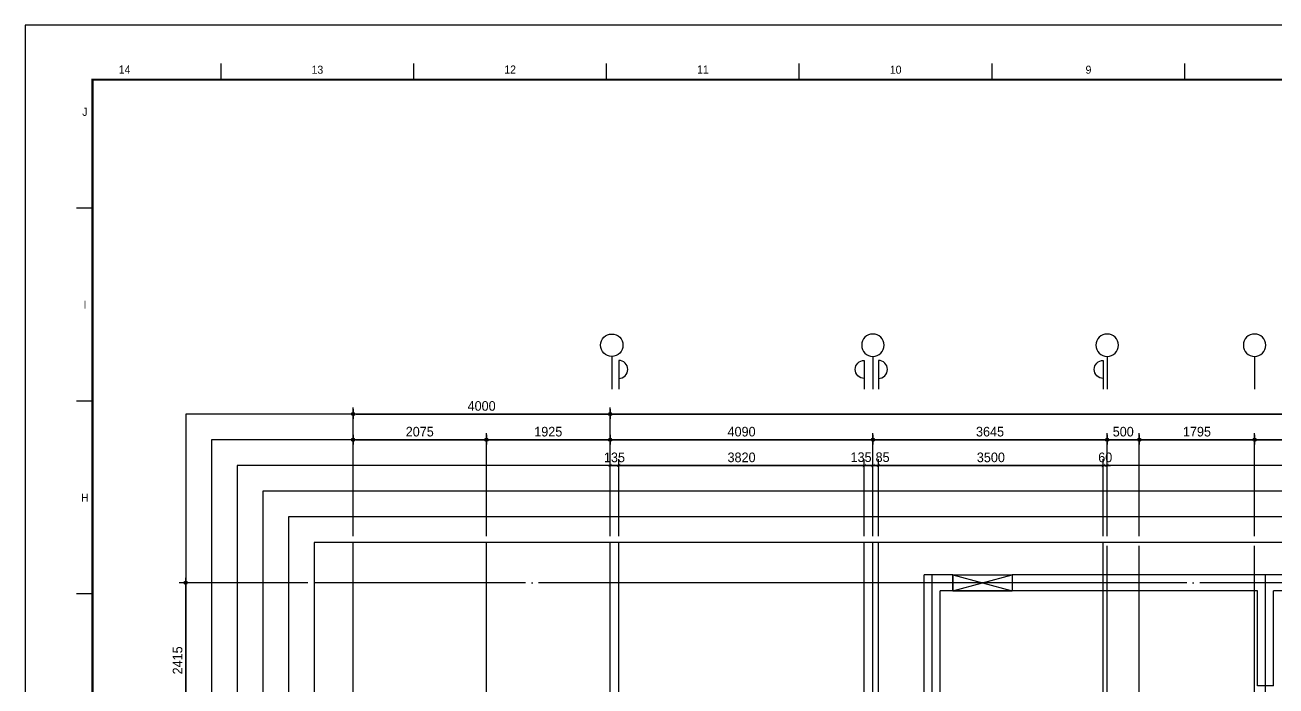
# Model space of a CAD drawing. Header units: millimetres. Extents: x 0 to 92204, y -190080 to 23760.
# Drawn here: x 50154 to 69622, y -111261 to -100980 of the extents above; entities that cross this region are included whole.
import ezdxf
from ezdxf.enums import TextEntityAlignment as Align
from ezdxf.xclip import XClip

# ---------------------------------------------------------------- set-up
doc = ezdxf.new("R2010")
doc.units = ezdxf.units.MM
doc.header["$LTSCALE"] = 100
doc.header["$XCLIPFRAME"] = 0
doc.linetypes.add('AUDIT_D_220706163347-0', pattern=[0])
doc.linetypes.add('CEN', pattern=[62, 60, -1, 0, -1])
doc.layers.get('defpoints').update_dxf_attribs({"color": 139})
for name, color, linetype in [('A-치수', 7, 'AUDIT_D_220706163347-0'), ('AA-BORD-FORM', 7, 'Continuous'), ('AA-BORD-TEXT', 3, 'Continuous'), ('AA-XXXX-DIMS', 7, 'Continuous'), ('CEN_CON', 1, 'CEN'), ('CONC', 2, 'Continuous'), ('DIM', 7, 'AUDIT_D_220706163347-0'), ('ELE3_CON', 7, 'Continuous'), ('창호-open', 4, 'Continuous')]:
    doc.layers.add(name, color=color, linetype=linetype)
doc.layers.add('AA-XXXX-MC', color=153, linetype='AUDIT_D_220706163347-0', plot=False)
doc.styles.add('HAUD01', font='Dotum.ttf')
doc.styles.add('맑은고딕', font='malgun.ttf', dxfattribs={"width": 0.9})
doc.dimstyles.new('DIM-50', dxfattribs={"dimscale": 50, "dimtxt": 3, "dimasz": 1, "dimexe": 2, "dimexo": 2, "dimgap": 1, "dimtad": 1, "dimdec": 0, "dimzin": 0, "dimdsep": 46, "dimtxsty": '맑은고딕', "dimblk1": 'DIMDOT', "dimblk2": 'DIMDOT', "dimsah": 1, "dimcen": 0.09, "dimdle": 2, "dimclrd": 7, "dimclre": 7, "dimclrt": 3, "dimadec": 0, "dimazin": 0, "dimtfac": 1, "dimtdec": 0, "dimtix": 1, "dimtmove": 2, "dimatfit": 3, "dimldrblk": 'DIMDOT', "dimfxl": 1, "dimtolj": 1, "dimtzin": 0, "dimarcsym": 0})
doc.dimstyles.new('MCDIM-50', dxfattribs={"dimscale": 50, "dimtxt": 3, "dimasz": 1, "dimexe": 2, "dimexo": 2, "dimgap": 1, "dimtad": 1, "dimdec": 0, "dimzin": 0, "dimdsep": 46, "dimtxsty": '맑은고딕', "dimblk1": 'ARCHTICK', "dimblk2": 'ARCHTICK', "dimsah": 1, "dimcen": 0.09, "dimdle": 2, "dimclrd": 7, "dimclre": 7, "dimclrt": 3, "dimadec": 0, "dimazin": 0, "dimtfac": 1, "dimtdec": 0, "dimtix": 1, "dimtmove": 2, "dimatfit": 3, "dimldrblk": 'ARCHTICK', "dimfxl": 1, "dimtolj": 1, "dimtzin": 0, "dimarcsym": 0})

# ---------------------------------------------------------------- blocks, each defined once
blk = doc.blocks.new('CO-102-28F', base_point=(243441, -43595))
at = {"layer": 'CEN_CON'}
for p, q in [((244096, -41045), (244096, -37945)), ((249286, -41045), (249286, -37945)), ((254261, -38070), (243971, -38070))]:
    blk.add_line(p, q, dxfattribs=at)
at = {"layer": 'CONC', "color": 2}
for p, q in [((243971, -40485), (243971, -37945)), ((244421, -37945), (243971, -37945)), ((244421, -37945), (244421, -38195)), ((245341, -37945), (245341, -38195)), ((249801, -37945), (245341, -37945)), ((244221, -40795), (244221, -38195)), ((244421, -38195), (244221, -38195)), ((249161, -38195), (245341, -38195)), ((249161, -39675), (249161, -38195)), ((249411, -39675), (249411, -38195)), ((249801, -38195), (249411, -38195)), ((249411, -39675), (249161, -39675))]:
    blk.add_line(p, q, dxfattribs=at)
at = {"layer": 'ELE3_CON'}
blk.add_line((244421, -38195), (245341, -38195), dxfattribs=at)
blk = doc.blocks.new('중심')
at = {"layer": 'DIM'}
blk.add_line((-350, 0), (0, 0), dxfattribs=at)
blk.add_circle((-470, 0), 120, dxfattribs=at)
blk = doc.blocks.new('DIMDOT')
at = {"layer": 'AA-XXXX-DIMS'}
for p, q in [((-1.5, 0), (1.5, 0)), ((0, -1.5), (0, 1.5))]:
    blk.add_line(p, q, dxfattribs=at)
for radius in [0.5, 0.25]:
    blk.add_circle((0, 0), radius, dxfattribs=at)
blk = doc.blocks.new('*D2915')
at = {"layer": 'defpoints', "color": 0, "transparency": 16777216}
for p in [(9106, -130791), (5106, -132791), (9106, -132791)]:
    blk.add_point(p, dxfattribs=at)
at = {"layer": 'DIM', "color": 7, "lineweight": -2, "transparency": 16777216}
for p, q in [((5106, -132691), (5106, -130691)), ((5156, -130791), (9056, -130791)), ((9106, -132691), (9106, -130691))]:
    blk.add_line(p, q, dxfattribs=at)
at = {"layer": 'DIM', "color": 7, "lineweight": -2, "transparency": 16777216, "xscale": 50, "yscale": 50, "zscale": 50, "rotation": 180}
blk.add_blockref('DIMDOT', (5106, -130791), dxfattribs=at)
at = {"layer": 'DIM', "color": 7, "lineweight": -2, "transparency": 16777216, "xscale": 50, "yscale": 50, "zscale": 50}
blk.add_blockref('DIMDOT', (9106, -130791), dxfattribs=at)
at = {"layer": 'DIM', "color": 3, "transparency": 16777216, "insert": (7106, -130666), "char_height": 150, "attachment_point": 5, "style": 'HAUD01'}
blk.add_mtext('\\A1;4000', dxfattribs=at)
blk = doc.blocks.new('*D2916')
at = {"layer": 'defpoints', "color": 0, "transparency": 16777216}
for p in [(13196, -131191), (9106, -132791), (13196, -132791)]:
    blk.add_point(p, dxfattribs=at)
at = {"layer": 'DIM', "color": 7, "lineweight": -2, "transparency": 16777216}
for p, q in [((9106, -132691), (9106, -131091)), ((9156, -131191), (13146, -131191)), ((13196, -132691), (13196, -131091))]:
    blk.add_line(p, q, dxfattribs=at)
at = {"layer": 'DIM', "color": 7, "lineweight": -2, "transparency": 16777216, "xscale": 50, "yscale": 50, "zscale": 50, "rotation": 180}
blk.add_blockref('DIMDOT', (9106, -131191), dxfattribs=at)
at = {"layer": 'DIM', "color": 7, "lineweight": -2, "transparency": 16777216, "xscale": 50, "yscale": 50, "zscale": 50}
blk.add_blockref('DIMDOT', (13196, -131191), dxfattribs=at)
at = {"layer": 'DIM', "color": 3, "transparency": 16777216, "insert": (11151, -131066), "char_height": 150, "attachment_point": 5, "style": 'HAUD01'}
blk.add_mtext('\\A1;4090', dxfattribs=at)
blk = doc.blocks.new('*D2917')
at = {"layer": 'defpoints', "color": 0, "transparency": 16777216}
for p in [(16841, -131191), (13196, -132791), (16841, -132791)]:
    blk.add_point(p, dxfattribs=at)
at = {"layer": 'DIM', "color": 7, "lineweight": -2, "transparency": 16777216}
for p, q in [((13196, -132691), (13196, -131091)), ((13246, -131191), (16791, -131191)), ((16841, -132691), (16841, -131091))]:
    blk.add_line(p, q, dxfattribs=at)
at = {"layer": 'DIM', "color": 7, "lineweight": -2, "transparency": 16777216, "xscale": 50, "yscale": 50, "zscale": 50, "rotation": 180}
blk.add_blockref('DIMDOT', (13196, -131191), dxfattribs=at)
at = {"layer": 'DIM', "color": 7, "lineweight": -2, "transparency": 16777216, "xscale": 50, "yscale": 50, "zscale": 50}
blk.add_blockref('DIMDOT', (16841, -131191), dxfattribs=at)
at = {"layer": 'DIM', "color": 3, "transparency": 16777216, "insert": (15018, -131066), "char_height": 150, "attachment_point": 5, "style": 'HAUD01'}
blk.add_mtext('\\A1;3645', dxfattribs=at)
blk = doc.blocks.new('*D2918')
at = {"layer": 'defpoints', "color": 0, "transparency": 16777216}
for p in [(17341, -131191), (16841, -132791), (17341, -132791)]:
    blk.add_point(p, dxfattribs=at)
at = {"layer": 'DIM', "color": 7, "lineweight": -2, "transparency": 16777216}
for p, q in [((16841, -132691), (16841, -131091)), ((16891, -131191), (17291, -131191)), ((17341, -132691), (17341, -131091))]:
    blk.add_line(p, q, dxfattribs=at)
at = {"layer": 'DIM', "color": 7, "lineweight": -2, "transparency": 16777216, "xscale": 50, "yscale": 50, "zscale": 50, "rotation": 180}
blk.add_blockref('DIMDOT', (16841, -131191), dxfattribs=at)
at = {"layer": 'DIM', "color": 7, "lineweight": -2, "transparency": 16777216, "xscale": 50, "yscale": 50, "zscale": 50}
blk.add_blockref('DIMDOT', (17341, -131191), dxfattribs=at)
at = {"layer": 'DIM', "color": 3, "transparency": 16777216, "insert": (17091, -131066), "char_height": 150, "attachment_point": 5, "style": 'HAUD01'}
blk.add_mtext('\\A1;500', dxfattribs=at)
blk = doc.blocks.new('*D2919')
at = {"layer": 'defpoints', "color": 0, "transparency": 16777216}
for p in [(19136, -131191), (17341, -132791), (19136, -132791)]:
    blk.add_point(p, dxfattribs=at)
at = {"layer": 'DIM', "color": 7, "lineweight": -2, "transparency": 16777216}
for p, q in [((17341, -132691), (17341, -131091)), ((17391, -131191), (19086, -131191)), ((19136, -132691), (19136, -131091))]:
    blk.add_line(p, q, dxfattribs=at)
at = {"layer": 'DIM', "color": 7, "lineweight": -2, "transparency": 16777216, "xscale": 50, "yscale": 50, "zscale": 50, "rotation": 180}
blk.add_blockref('DIMDOT', (17341, -131191), dxfattribs=at)
at = {"layer": 'DIM', "color": 7, "lineweight": -2, "transparency": 16777216, "xscale": 50, "yscale": 50, "zscale": 50}
blk.add_blockref('DIMDOT', (19136, -131191), dxfattribs=at)
at = {"layer": 'DIM', "color": 3, "transparency": 16777216, "insert": (18238, -131066), "char_height": 150, "attachment_point": 5, "style": 'HAUD01'}
blk.add_mtext('\\A1;1795', dxfattribs=at)
blk = doc.blocks.new('*D2920')
at = {"layer": 'defpoints', "color": 0, "transparency": 16777216}
for p in [(20931, -131191), (19136, -132791), (20931, -132791)]:
    blk.add_point(p, dxfattribs=at)
at = {"layer": 'DIM', "color": 7, "lineweight": -2, "transparency": 16777216}
for p, q in [((19136, -132691), (19136, -131091)), ((19186, -131191), (20881, -131191)), ((20931, -132691), (20931, -131091))]:
    blk.add_line(p, q, dxfattribs=at)
at = {"layer": 'DIM', "color": 7, "lineweight": -2, "transparency": 16777216, "xscale": 50, "yscale": 50, "zscale": 50, "rotation": 180}
blk.add_blockref('DIMDOT', (19136, -131191), dxfattribs=at)
at = {"layer": 'DIM', "color": 7, "lineweight": -2, "transparency": 16777216, "xscale": 50, "yscale": 50, "zscale": 50}
blk.add_blockref('DIMDOT', (20931, -131191), dxfattribs=at)
at = {"layer": 'DIM', "color": 3, "transparency": 16777216, "insert": (20033, -131066), "char_height": 150, "attachment_point": 5, "style": 'HAUD01'}
blk.add_mtext('\\A1;1795', dxfattribs=at)
blk = doc.blocks.new('*D2927')
at = {"layer": 'defpoints', "color": 0, "transparency": 16777216}
for p in [(33166, -130791), (9106, -132791), (33166, -132791)]:
    blk.add_point(p, dxfattribs=at)
at = {"layer": 'DIM', "color": 7, "lineweight": -2, "transparency": 16777216}
for p, q in [((9106, -132691), (9106, -130691)), ((9156, -130791), (33116, -130791)), ((33166, -132691), (33166, -130691))]:
    blk.add_line(p, q, dxfattribs=at)
at = {"layer": 'DIM', "color": 7, "lineweight": -2, "transparency": 16777216, "xscale": 50, "yscale": 50, "zscale": 50, "rotation": 180}
blk.add_blockref('DIMDOT', (9106, -130791), dxfattribs=at)
at = {"layer": 'DIM', "color": 7, "lineweight": -2, "transparency": 16777216, "xscale": 50, "yscale": 50, "zscale": 50}
blk.add_blockref('DIMDOT', (33166, -130791), dxfattribs=at)
at = {"layer": 'DIM', "color": 3, "transparency": 16777216, "insert": (21136, -130666), "char_height": 150, "attachment_point": 5, "style": 'HAUD01'}
blk.add_mtext('\\A1;24060', dxfattribs=at)
blk = doc.blocks.new('*D2928')
at = {"layer": 'defpoints', "color": 0, "transparency": 16777216}
for p in [(7181, -131191), (5106, -132791), (7181, -132791)]:
    blk.add_point(p, dxfattribs=at)
at = {"layer": 'DIM', "color": 7, "lineweight": -2, "transparency": 16777216}
for p, q in [((5106, -132691), (5106, -131091)), ((5156, -131191), (7131, -131191)), ((7181, -132691), (7181, -131091))]:
    blk.add_line(p, q, dxfattribs=at)
at = {"layer": 'DIM', "color": 7, "lineweight": -2, "transparency": 16777216, "xscale": 50, "yscale": 50, "zscale": 50, "rotation": 180}
blk.add_blockref('DIMDOT', (5106, -131191), dxfattribs=at)
at = {"layer": 'DIM', "color": 7, "lineweight": -2, "transparency": 16777216, "xscale": 50, "yscale": 50, "zscale": 50}
blk.add_blockref('DIMDOT', (7181, -131191), dxfattribs=at)
at = {"layer": 'DIM', "color": 3, "transparency": 16777216, "insert": (6143, -131066), "char_height": 150, "attachment_point": 5, "style": 'HAUD01'}
blk.add_mtext('\\A1;2075', dxfattribs=at)
blk = doc.blocks.new('*D2929')
at = {"layer": 'defpoints', "color": 0, "transparency": 16777216}
for p in [(9106, -131191), (7181, -132791), (9106, -132791)]:
    blk.add_point(p, dxfattribs=at)
at = {"layer": 'DIM', "color": 7, "lineweight": -2, "transparency": 16777216}
for p, q in [((7181, -132691), (7181, -131091)), ((7231, -131191), (9056, -131191)), ((9106, -132691), (9106, -131091))]:
    blk.add_line(p, q, dxfattribs=at)
at = {"layer": 'DIM', "color": 7, "lineweight": -2, "transparency": 16777216, "xscale": 50, "yscale": 50, "zscale": 50, "rotation": 180}
blk.add_blockref('DIMDOT', (7181, -131191), dxfattribs=at)
at = {"layer": 'DIM', "color": 7, "lineweight": -2, "transparency": 16777216, "xscale": 50, "yscale": 50, "zscale": 50}
blk.add_blockref('DIMDOT', (9106, -131191), dxfattribs=at)
at = {"layer": 'DIM', "color": 3, "transparency": 16777216, "insert": (8143, -131066), "char_height": 150, "attachment_point": 5, "style": 'HAUD01'}
blk.add_mtext('\\A1;1925', dxfattribs=at)
blk = doc.blocks.new('_ArchTick')
at = {"color": 0, "linetype": 'ByBlock', "const_width": 0.15}
blk.add_lwpolyline([(-0.5, -0.5), (0.5, 0.5)], dxfattribs=at)
blk = doc.blocks.new('*D2930')
at = {"layer": 'defpoints', "color": 0, "linetype": 'ByBlock', "transparency": 16777216}
for p in [(9241, -131591), (9106, -132791), (9241, -132791)]:
    blk.add_point(p, dxfattribs=at)
at = {"layer": 'DIM', "color": 7, "linetype": 'ByBlock', "lineweight": -2, "transparency": 16777216}
for p, q in [((9106, -131591), (9056, -131591)), ((9106, -132691), (9106, -131491)), ((9106, -131591), (9241, -131591)), ((9241, -132691), (9241, -131491)), ((9241, -131591), (9291, -131591))]:
    blk.add_line(p, q, dxfattribs=at)
at = {"layer": 'DIM', "color": 7, "linetype": 'ByBlock', "lineweight": -2, "transparency": 16777216, "xscale": 50, "yscale": 50, "zscale": 50}
blk.add_blockref('_ArchTick', (9106, -131591), dxfattribs=at)
at = {"layer": 'DIM', "color": 7, "linetype": 'ByBlock', "lineweight": -2, "transparency": 16777216, "xscale": 50, "yscale": 50, "zscale": 50, "rotation": 180}
blk.add_blockref('_ArchTick', (9241, -131591), dxfattribs=at)
at = {"layer": 'DIM', "color": 3, "linetype": 'ByBlock', "transparency": 16777216, "insert": (9173, -131466), "char_height": 150, "attachment_point": 5, "style": 'HAUD01'}
blk.add_mtext('\\A1;135', dxfattribs=at)
blk = doc.blocks.new('*D2931')
at = {"layer": 'defpoints', "color": 0, "linetype": 'ByBlock', "transparency": 16777216}
for p in [(13061, -131591), (9241, -132791), (13061, -132791)]:
    blk.add_point(p, dxfattribs=at)
at = {"layer": 'DIM', "color": 7, "linetype": 'ByBlock', "lineweight": -2, "transparency": 16777216}
for p, q in [((9141, -131591), (13161, -131591)), ((9241, -132691), (9241, -131491)), ((13061, -132691), (13061, -131491))]:
    blk.add_line(p, q, dxfattribs=at)
at = {"layer": 'DIM', "color": 7, "linetype": 'ByBlock', "lineweight": -2, "transparency": 16777216, "xscale": 50, "yscale": 50, "zscale": 50, "rotation": 180}
blk.add_blockref('_ArchTick', (9241, -131591), dxfattribs=at)
at = {"layer": 'DIM', "color": 7, "linetype": 'ByBlock', "lineweight": -2, "transparency": 16777216, "xscale": 50, "yscale": 50, "zscale": 50}
blk.add_blockref('_ArchTick', (13061, -131591), dxfattribs=at)
at = {"layer": 'DIM', "color": 3, "linetype": 'ByBlock', "transparency": 16777216, "insert": (11151, -131466), "char_height": 150, "attachment_point": 5, "style": 'HAUD01'}
blk.add_mtext('\\A1;3820', dxfattribs=at)
blk = doc.blocks.new('*D2932')
at = {"layer": 'defpoints', "color": 0, "linetype": 'ByBlock', "transparency": 16777216}
for p in [(13196, -131591), (13061, -132791), (13196, -132791)]:
    blk.add_point(p, dxfattribs=at)
at = {"layer": 'DIM', "color": 7, "linetype": 'ByBlock', "lineweight": -2, "transparency": 16777216}
for p, q in [((12961, -131591), (13296, -131591)), ((13061, -132691), (13061, -131491)), ((13196, -132691), (13196, -131491))]:
    blk.add_line(p, q, dxfattribs=at)
at = {"layer": 'DIM', "color": 7, "linetype": 'ByBlock', "lineweight": -2, "transparency": 16777216, "xscale": 50, "yscale": 50, "zscale": 50, "rotation": 180}
blk.add_blockref('_ArchTick', (13061, -131591), dxfattribs=at)
at = {"layer": 'DIM', "color": 7, "linetype": 'ByBlock', "lineweight": -2, "transparency": 16777216, "xscale": 50, "yscale": 50, "zscale": 50}
blk.add_blockref('_ArchTick', (13196, -131591), dxfattribs=at)
at = {"layer": 'DIM', "color": 3, "linetype": 'ByBlock', "transparency": 16777216, "insert": (13011, -131463), "char_height": 150, "attachment_point": 5, "style": 'HAUD01'}
blk.add_mtext('\\A1;135', dxfattribs=at)
blk = doc.blocks.new('*D2933')
at = {"layer": 'defpoints', "color": 0, "linetype": 'ByBlock', "transparency": 16777216}
for p in [(13281, -131591), (13196, -132791), (13281, -132791)]:
    blk.add_point(p, dxfattribs=at)
at = {"layer": 'DIM', "color": 7, "linetype": 'ByBlock', "lineweight": -2, "transparency": 16777216}
for p, q in [((13196, -131591), (13146, -131591)), ((13196, -132691), (13196, -131491)), ((13196, -131591), (13281, -131591)), ((13281, -132691), (13281, -131491)), ((13281, -131591), (13331, -131591))]:
    blk.add_line(p, q, dxfattribs=at)
at = {"layer": 'DIM', "color": 7, "linetype": 'ByBlock', "lineweight": -2, "transparency": 16777216, "xscale": 50, "yscale": 50, "zscale": 50}
blk.add_blockref('_ArchTick', (13196, -131591), dxfattribs=at)
at = {"layer": 'DIM', "color": 7, "linetype": 'ByBlock', "lineweight": -2, "transparency": 16777216, "xscale": 50, "yscale": 50, "zscale": 50, "rotation": 180}
blk.add_blockref('_ArchTick', (13281, -131591), dxfattribs=at)
at = {"layer": 'DIM', "color": 3, "linetype": 'ByBlock', "transparency": 16777216, "insert": (13346, -131463), "char_height": 150, "attachment_point": 5, "style": 'HAUD01'}
blk.add_mtext('\\A1;85', dxfattribs=at)
blk = doc.blocks.new('*D2934')
at = {"layer": 'defpoints', "color": 0, "linetype": 'ByBlock', "transparency": 16777216}
for p in [(16781, -131591), (13281, -132791), (16781, -132791)]:
    blk.add_point(p, dxfattribs=at)
at = {"layer": 'DIM', "color": 7, "linetype": 'ByBlock', "lineweight": -2, "transparency": 16777216}
for p, q in [((13181, -131591), (16881, -131591)), ((13281, -132691), (13281, -131491)), ((16781, -132691), (16781, -131491))]:
    blk.add_line(p, q, dxfattribs=at)
at = {"layer": 'DIM', "color": 7, "linetype": 'ByBlock', "lineweight": -2, "transparency": 16777216, "xscale": 50, "yscale": 50, "zscale": 50, "rotation": 180}
blk.add_blockref('_ArchTick', (13281, -131591), dxfattribs=at)
at = {"layer": 'DIM', "color": 7, "linetype": 'ByBlock', "lineweight": -2, "transparency": 16777216, "xscale": 50, "yscale": 50, "zscale": 50}
blk.add_blockref('_ArchTick', (16781, -131591), dxfattribs=at)
at = {"layer": 'DIM', "color": 3, "linetype": 'ByBlock', "transparency": 16777216, "insert": (15031, -131466), "char_height": 150, "attachment_point": 5, "style": 'HAUD01'}
blk.add_mtext('\\A1;3500', dxfattribs=at)
blk = doc.blocks.new('*D2935')
at = {"layer": 'defpoints', "color": 0, "linetype": 'ByBlock', "transparency": 16777216}
for p in [(16841, -131591), (16781, -132791), (16841, -132791)]:
    blk.add_point(p, dxfattribs=at)
at = {"layer": 'DIM', "color": 7, "linetype": 'ByBlock', "lineweight": -2, "transparency": 16777216}
for p, q in [((16781, -131591), (16731, -131591)), ((16781, -132691), (16781, -131491)), ((16781, -131591), (16841, -131591)), ((16841, -132691), (16841, -131491)), ((16841, -131591), (16891, -131591))]:
    blk.add_line(p, q, dxfattribs=at)
at = {"layer": 'DIM', "color": 7, "linetype": 'ByBlock', "lineweight": -2, "transparency": 16777216, "xscale": 50, "yscale": 50, "zscale": 50}
blk.add_blockref('_ArchTick', (16781, -131591), dxfattribs=at)
at = {"layer": 'DIM', "color": 7, "linetype": 'ByBlock', "lineweight": -2, "transparency": 16777216, "xscale": 50, "yscale": 50, "zscale": 50, "rotation": 180}
blk.add_blockref('_ArchTick', (16841, -131591), dxfattribs=at)
at = {"layer": 'DIM', "color": 3, "linetype": 'ByBlock', "transparency": 16777216, "insert": (16811, -131466), "char_height": 150, "attachment_point": 5, "style": 'HAUD01'}
blk.add_mtext('\\A1;60', dxfattribs=at)
blk = doc.blocks.new('*D2951')
at = {"layer": 'defpoints', "color": 0, "transparency": 16777216}
for p in [(2501, -133416), (4501, -133416), (4501, -135831)]:
    blk.add_point(p, dxfattribs=at)
at = {"layer": 'DIM', "color": 7, "lineweight": -2, "transparency": 16777216}
for p, q in [((4401, -133416), (2401, -133416)), ((2501, -135781), (2501, -133466)), ((4401, -135831), (2401, -135831))]:
    blk.add_line(p, q, dxfattribs=at)
at = {"layer": 'DIM', "color": 7, "lineweight": -2, "transparency": 16777216, "xscale": 50, "yscale": 50, "zscale": 50}
for p, rotation in [((2501, -133416), 90), ((2501, -135831), 270)]:
    blk.add_blockref('DIMDOT', p, dxfattribs=dict(at, rotation=rotation))
at = {"layer": 'DIM', "color": 3, "transparency": 16777216, "insert": (2375, -134623), "char_height": 150, "attachment_point": 5, "rotation": 90, "style": 'HAUD01'}
blk.add_mtext('\\A1;2415', dxfattribs=at)
blk = doc.blocks.new('XR-FORM 청주월명')
at = {"layer": 'AA-BORD-FORM', "color": 2}
for p, q in [((61, 577), (61, 582)), ((121, 577), (121, 582)), ((181, 577), (181, 582)), ((241, 577), (241, 582)), ((301, 577), (301, 582)), ((361, 577), (361, 582)), ((21, 537), (16, 537)), ((21, 477), (16, 477)), ((21, 417), (16, 417))]:
    blk.add_line(p, q, dxfattribs=at)
at = {"layer": 'AA-BORD-FORM', "color": 1}
blk.add_lwpolyline([(0, 0), (841, 0), (841, 594), (0, 594)], close=True, dxfattribs=at)
at = {"layer": 'AA-BORD-FORM', "color": 2, "const_width": 0.682}
blk.add_lwpolyline([(21, 17), (21, 577), (821, 577), (821, 17)], close=True, dxfattribs=at)
at = {"layer": 'AA-BORD-TEXT', "color": 7, "style": 'HAUD01'}
for s, p in [('14', (31, 580.17)), ('13', (91, 580.1)), ('12', (151, 580.17)), ('11', (211, 580.17)), ('10', (271, 580.1)), ('9', (331, 580.1)), ('J', (18.63, 567)), ('I', (18.67, 507)), ('H', (18.63, 447))]:
    blk.add_text(s, height=2.5, dxfattribs=at).set_placement(p, align=Align.MIDDLE_CENTER)
blk = doc.blocks.new('DIM-1108')
at = {"layer": 'DIM'}
for points in [[(9240.6, -130236.6, 1), (9240.6, -129956.6), (9240.6, -130406.6)], [(13060.6, -130236.6, -1), (13060.6, -129956.6), (13060.6, -130406.6)], [(13280.6, -130236.6, 1), (13280.6, -129956.6), (13280.6, -130406.6)], [(16780.6, -130236.6, -1), (16780.6, -129956.6), (16780.6, -130406.6)]]:
    blk.add_lwpolyline(points, format="xyb", dxfattribs=at)
at = {"layer": 'A-치수', "zscale": 1.458333333333333}
for p, xscale, yscale, rotation in [((9130.6, -130406.6), 1.458333333333333, 1.458333333333333, 270), ((13195.6, -130406.6), -1.458333333333342, 1.458333333333342, 90), ((16840.6, -130406.6), -1.458333333333342, 1.458333333333342, 90), ((19135.6, -130406.6), -1.458333333333342, 1.458333333333342, 90)]:
    blk.add_blockref('중심', p, dxfattribs=dict(at, xscale=xscale, yscale=yscale, rotation=rotation))
at = {"layer": 'DIM'}
for base, p1, p2, picture, middle in [((9105.6, -130790.9), (5105.6, -132790.9), (9105.6, -132790.9), '*D2915', (7105.6, -130665.8)), ((33165.6, -130790.9), (9105.6, -132790.9), (33165.6, -132790.9), '*D2927', (21135.6, -130665.8)), ((7180.6, -131190.9), (5105.6, -132790.9), (7180.6, -132790.9), '*D2928', (6143.1, -131065.8)), ((9105.6, -131190.9), (7180.6, -132790.9), (9105.6, -132790.9), '*D2929', (8143.1, -131065.8)), ((13195.6, -131190.9), (9105.6, -132790.9), (13195.6, -132790.9), '*D2916', (11150.6, -131065.8)), ((16840.6, -131190.9), (13195.6, -132790.9), (16840.6, -132790.9), '*D2917', (15018.1, -131065.8)), ((17340.6, -131190.9), (16840.6, -132790.9), (17340.6, -132790.9), '*D2918', (17090.6, -131065.8)), ((19135.6, -131190.9), (17340.6, -132790.9), (19135.6, -132790.9), '*D2919', (18238.1, -131065.8)), ((20930.6, -131190.9), (19135.6, -132790.9), (20930.6, -132790.9), '*D2920', (20033.1, -131065.8))]:
    dim = blk.add_linear_dim(base=base, p1=p1, p2=p2, dimstyle='DIM-50', override={"dimscale": 50, "dimtxsty": 'HAUD01'}, dxfattribs=at)
    dim.commit()
    dim.dimension.update_dxf_attribs({"geometry": picture, "text_midpoint": middle})
at = {"layer": 'DIM', "linetype": 'ByBlock'}
for base, p1, p2, picture, middle in [((9240.6, -131590.9), (9105.6, -132790.9), (9240.6, -132790.9), '*D2930', (9173.1, -131465.8)), ((13060.6, -131590.9), (9240.6, -132790.9), (13060.6, -132790.9), '*D2931', (11150.6, -131465.8)), ((16780.6, -131590.9), (13280.6, -132790.9), (16780.6, -132790.9), '*D2934', (15030.6, -131465.8)), ((16840.6, -131590.9), (16780.6, -132790.9), (16840.6, -132790.9), '*D2935', (16810.6, -131465.8))]:
    dim = blk.add_linear_dim(base=base, p1=p1, p2=p2, dimstyle='MCDIM-50', override={"dimtxsty": 'HAUD01'}, dxfattribs=at)
    dim.commit()
    dim.dimension.update_dxf_attribs({"geometry": picture, "text_midpoint": middle})
for base, p1, p2, picture, middle in [((13195.6, -131590.9), (13060.6, -132790.9), (13195.6, -132790.9), '*D2932', (13010.7, -131463)), ((13280.6, -131590.9), (13195.6, -132790.9), (13280.6, -132790.9), '*D2933', (13345.7, -131463.4))]:
    dim = blk.add_linear_dim(base=base, p1=p1, p2=p2, dimstyle='MCDIM-50', override={"dimtxsty": 'HAUD01'}, dxfattribs=at)
    dim.commit()
    dim.dimension.update_dxf_attribs({"geometry": picture, "text_midpoint": middle, "dimtype": 128})
at = {"layer": 'DIM'}
dim = blk.add_linear_dim(base=(2500.6, -133415.9), p1=(4500.6, -135830.9), p2=(4500.6, -133415.9), angle=90, dimstyle='DIM-50', override={"dimtxsty": 'HAUD01'}, dxfattribs=at)
dim.commit()
dim.dimension.update_dxf_attribs({"geometry": '*D2951', "text_midpoint": (2375.5, -134623.4)})

msp = doc.modelspace()

# ---------------------------------------------------------------- linework, layer by layer
at = {"layer": 'AA-XXXX-MC'}
for p, q in [((59394.5, -111770.9), (59394.5, -109030.9)), ((63214.5, -111770.9), (63214.5, -109030.9)), ((63434.5, -115080.9), (63434.5, -109030.9)), ((66934.5, -115080.9), (66934.5, -109030.9))]:
    msp.add_line(p, q, dxfattribs=at)
at = {"layer": 'CEN_CON'}
for p, q in [((55259.5, -111770.9), (55259.5, -109030.9)), ((57334.5, -111770.9), (57334.5, -109030.9)), ((59259.5, -111770.9), (59259.5, -109030.9)), ((63349.5, -111770.9), (63349.5, -109030.9)), ((66994.5, -115080.9), (66994.5, -109030.9)), ((67494.5, -115080.9), (67494.5, -109030.9)), ((69289.5, -115080.9), (69289.5, -109030.9)), ((64144.5, -109655.9), (54654.5, -109655.9))]:
    msp.add_line(p, q, dxfattribs=at)
at = {"layer": 'defpoints'}
for points in [[(86520.1, -107030.9), (52654.5, -107030.9), (52654.5, -124405.9), (86520.1, -124405.9)], [(86120.1, -107430.9), (53054.5, -107430.9), (53054.5, -124005.9), (86120.1, -124005.9)], [(85720.1, -107830.9), (53454.5, -107830.9), (53454.5, -123605.9), (85720.1, -123605.9)], [(85320.1, -108230.9), (53854.5, -108230.9), (53854.5, -123205.9), (85320.1, -123205.9)], [(84920.1, -108630.9), (54254.5, -108630.9), (54254.5, -122805.9), (84920.1, -122805.9)], [(84520.1, -109030.9), (54654.5, -109030.9), (54654.5, -122405.9), (84520.1, -122405.9)]]:
    msp.add_lwpolyline(points, close=True, dxfattribs=at)
at = {"layer": '창호-open'}
for p, q in [((64594.5, -109780.9), (65514.5, -109530.9)), ((64594.5, -109530.9), (65514.5, -109780.9))]:
    msp.add_line(p, q, dxfattribs=at)
msp.add_lwpolyline([(64594.5, -109530.9), (65514.5, -109530.9), (65514.5, -109780.9), (64594.5, -109780.9)], close=True, dxfattribs=at)

# ---------------------------------------------------------------- block references
msp.add_blockref('DIM-1108', (50153.9, 23760))
at = {"xscale": 50, "yscale": 50, "zscale": 50}
msp.add_blockref('XR-FORM 청주월명', (50153.9, -130680), dxfattribs=at)
ref = msp.add_blockref('CO-102-28F', (63614.5, -115180.9))
XClip(ref).set_block_clipping_path([(234481.4609298514, -50820.4314148595), (264347.023277633, -37445.4314148595)])

doc.saveas('drawing.dxf')
